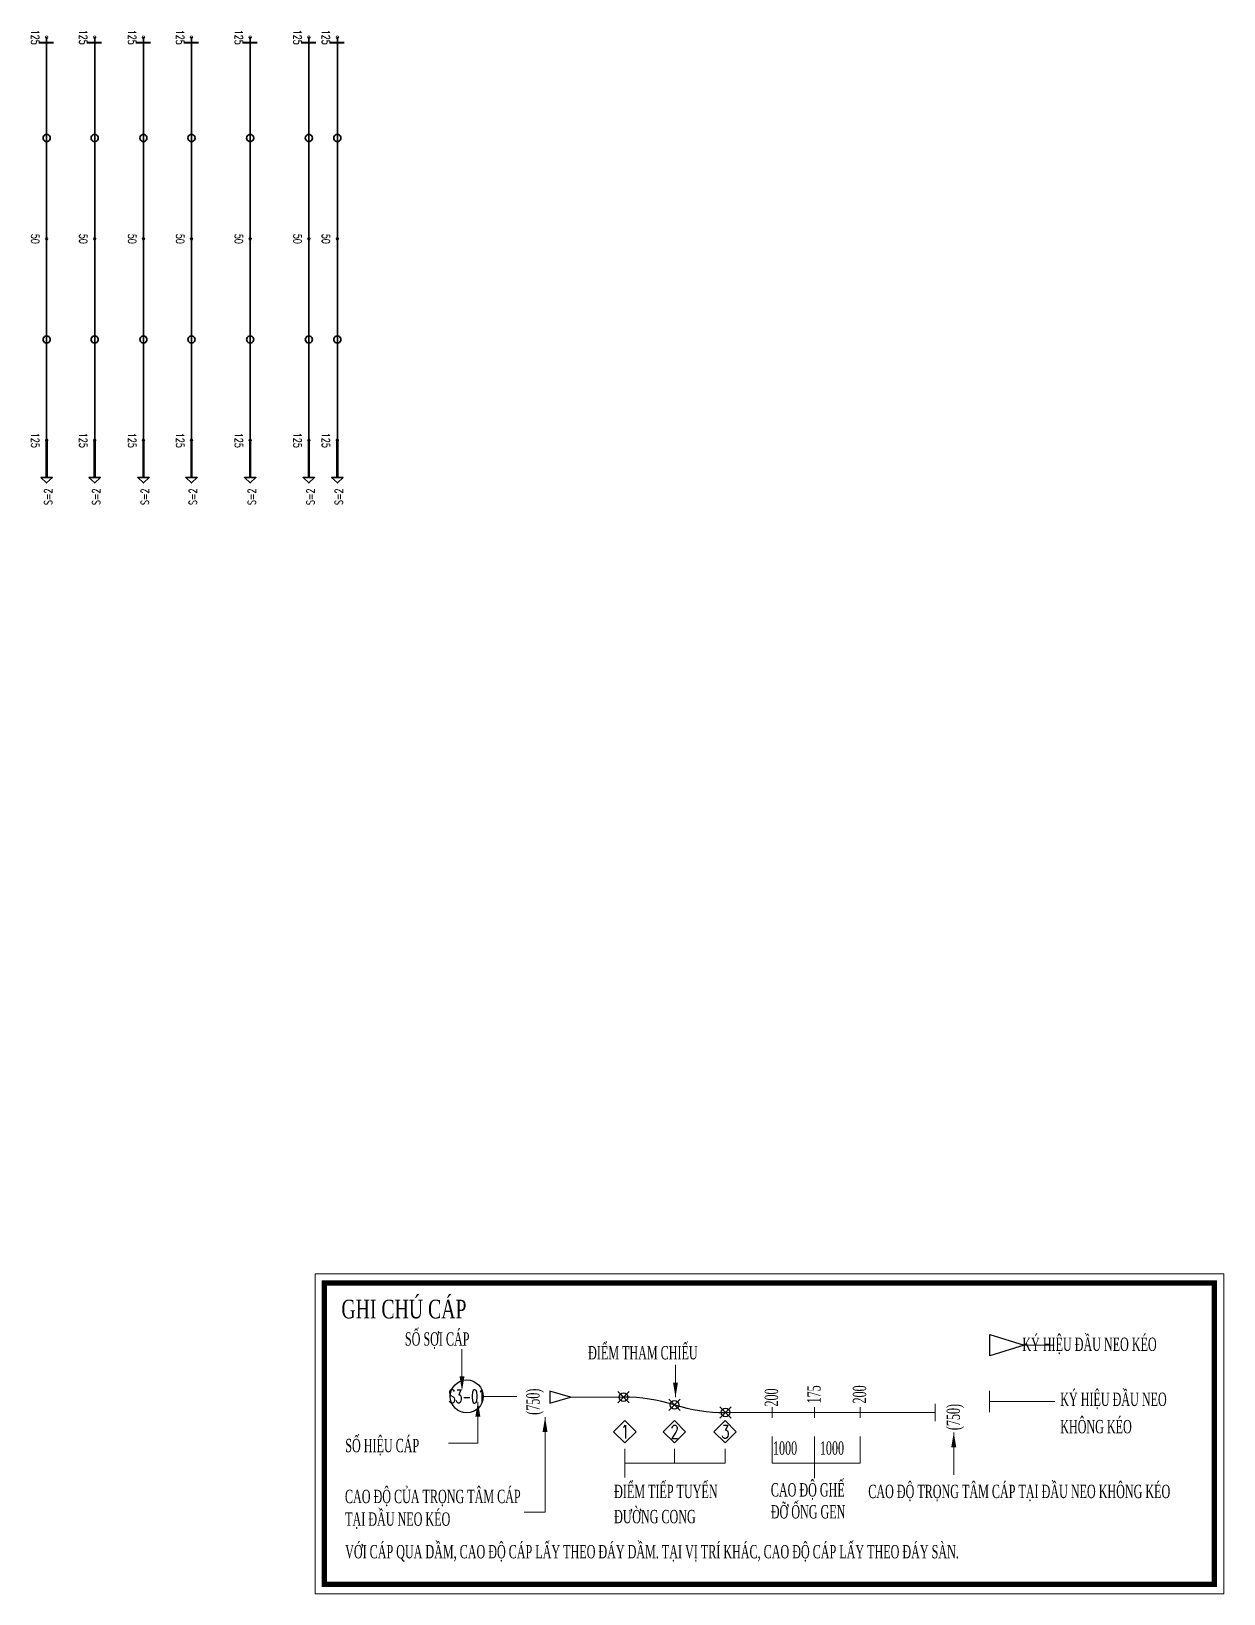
# Model space of a CAD drawing. Header units: millimetres. Extents: x 118516 to 587762, y -24154 to 43200.
# Drawn here: x 554247 to 587762, y -24154 to 19768 of the extents above; entities that cross this region are included whole.
import ezdxf
from ezdxf.enums import TextEntityAlignment as Align

# ---------------------------------------------------------------- set-up
doc = ezdxf.new("R2010")
doc.units = ezdxf.units.MM
doc.layers.get('0').update_dxf_attribs({"lineweight": 20})
for name, color, linetype, lineweight in [('8.TEXT', 7, 'Continuous', 20), ('a.LEADER', 8, 'Continuous', 15), ('NDC_S-ANNO', 7, 'Continuous', 20), ('NDC_S-TENDON', 6, 'Continuous', 35)]:
    doc.layers.add(name, color=color, linetype=linetype, lineweight=lineweight)
doc.layers.add('Current_plane_Column', color=7, linetype='Continuous', true_color=0x4b00ff)
for name, color, linetype in [('FREY_CHR', 7, 'Continuous'), ('FREY_TENDON', 6, 'Continuous'), ('LH', 7, 'Continuous'), ('PT-HORI', 6, 'Continuous'), ('PT-VERT', 6, 'Continuous')]:
    doc.layers.add(name, color=color, linetype=linetype)
doc.styles.add('NDC_ANNO', font='', dxfattribs={"width": 0.8})
doc.styles.add('T-NO', font='romans.shx', dxfattribs={"width": 0.8})
doc.styles.add('TM', font='romans.shx', dxfattribs={"width": 0.7})
doc.styles.add('Vnsimili', font='vntimeh.shx', dxfattribs={"width": 0.7})
doc.styles.get('NDC_ANNO').set_extended_font_data('Dotum')

# ---------------------------------------------------------------- blocks, each defined once
blk = doc.blocks.new('TDY')
at = {"layer": 'NDC_S-TENDON', "linetype": 'Continuous'}
for points, elevation in [([(45970, 10100, 20, 20, 0), (45950, 10134, 20, 20, 0), (45910, 10134, 20, 20, 0), (45890, 10100, 20, 20, 0), (45910, 10065, 20, 20, 0), (45950, 10065, 20, 20, 0)], 2875), ([(45970, 10100, 20, 20, 0), (45950, 10134, 20, 20, 0), (45910, 10134, 20, 20, 0), (45890, 10100, 20, 20, 0), (45910, 10065, 20, 20, 0), (45950, 10065, 20, 20, 0)], 2875), ([(47320, 10100, 20, 20, 0), (47300, 10134, 20, 20, 0), (47260, 10134, 20, 20, 0), (47240, 10100, 20, 20, 0), (47260, 10065, 20, 20, 0), (47300, 10065, 20, 20, 0)], 2875), ([(47320, 10100, 20, 20, 0), (47300, 10134, 20, 20, 0), (47260, 10134, 20, 20, 0), (47240, 10100, 20, 20, 0), (47260, 10065, 20, 20, 0), (47300, 10065, 20, 20, 0)], 2875), ([(48690, 10100, 20, 20, 0), (48670, 10134, 20, 20, 0), (48630, 10134, 20, 20, 0), (48610, 10100, 20, 20, 0), (48630, 10065, 20, 20, 0), (48670, 10065, 20, 20, 0)], 2875), ([(48690, 10100, 20, 20, 0), (48670, 10134, 20, 20, 0), (48630, 10134, 20, 20, 0), (48610, 10100, 20, 20, 0), (48630, 10065, 20, 20, 0), (48670, 10065, 20, 20, 0)], 2875), ([(50040, 10100, 20, 20, 0), (50020, 10134, 20, 20, 0), (49980, 10134, 20, 20, 0), (49960, 10100, 20, 20, 0), (49980, 10065, 20, 20, 0), (50020, 10065, 20, 20, 0)], 2875), ([(50040, 10100, 20, 20, 0), (50020, 10134, 20, 20, 0), (49980, 10134, 20, 20, 0), (49960, 10100, 20, 20, 0), (49980, 10065, 20, 20, 0), (50020, 10065, 20, 20, 0)], 2875), ([(51690, 10100, 20, 20, 0), (51670, 10134, 20, 20, 0), (51630, 10134, 20, 20, 0), (51610, 10100, 20, 20, 0), (51630, 10065, 20, 20, 0), (51670, 10065, 20, 20, 0)], 2875), ([(51690, 10100, 20, 20, 0), (51670, 10134, 20, 20, 0), (51630, 10134, 20, 20, 0), (51610, 10100, 20, 20, 0), (51630, 10065, 20, 20, 0), (51670, 10065, 20, 20, 0)], 2875), ([(53340, 10100, 20, 20, 0), (53320, 10134, 20, 20, 0), (53280, 10134, 20, 20, 0), (53260, 10100, 20, 20, 0), (53280, 10065, 20, 20, 0), (53320, 10065, 20, 20, 0)], 22), ([(53340, 10100, 20, 20, 0), (53320, 10134, 20, 20, 0), (53280, 10134, 20, 20, 0), (53260, 10100, 20, 20, 0), (53280, 10065, 20, 20, 0), (53320, 10065, 20, 20, 0)], 22), ([(54140, 10100, 20, 20, 0), (54120, 10134, 20, 20, 0), (54080, 10134, 20, 20, 0), (54060, 10100, 20, 20, 0), (54080, 10065, 20, 20, 0), (54120, 10065, 20, 20, 0)], 22), ([(54140, 10100, 20, 20, 0), (54120, 10134, 20, 20, 0), (54080, 10134, 20, 20, 0), (54060, 10100, 20, 20, 0), (54080, 10065, 20, 20, 0), (54120, 10065, 20, 20, 0)], 22), ([(45970, 4435, 20, 20, 0), (45950, 4469, 20, 20, 0), (45910, 4469, 20, 20, 0), (45890, 4435, 20, 20, 0), (45910, 4400, 20, 20, 0), (45950, 4400, 20, 20, 0)], 2800), ([(45970, 4435, 20, 20, 0), (45950, 4469, 20, 20, 0), (45910, 4469, 20, 20, 0), (45890, 4435, 20, 20, 0), (45910, 4400, 20, 20, 0), (45950, 4400, 20, 20, 0)], 2800), ([(47320, 4435, 20, 20, 0), (47300, 4469, 20, 20, 0), (47260, 4469, 20, 20, 0), (47240, 4435, 20, 20, 0), (47260, 4400, 20, 20, 0), (47300, 4400, 20, 20, 0)], 2800), ([(47320, 4435, 20, 20, 0), (47300, 4469, 20, 20, 0), (47260, 4469, 20, 20, 0), (47240, 4435, 20, 20, 0), (47260, 4400, 20, 20, 0), (47300, 4400, 20, 20, 0)], 2800), ([(48690, 4435, 20, 20, 0), (48670, 4469, 20, 20, 0), (48630, 4469, 20, 20, 0), (48610, 4435, 20, 20, 0), (48630, 4400, 20, 20, 0), (48670, 4400, 20, 20, 0)], 2800), ([(48690, 4435, 20, 20, 0), (48670, 4469, 20, 20, 0), (48630, 4469, 20, 20, 0), (48610, 4435, 20, 20, 0), (48630, 4400, 20, 20, 0), (48670, 4400, 20, 20, 0)], 2800), ([(50040, 4435, 20, 20, 0), (50020, 4469, 20, 20, 0), (49980, 4469, 20, 20, 0), (49960, 4435, 20, 20, 0), (49980, 4400, 20, 20, 0), (50020, 4400, 20, 20, 0)], 2800), ([(50040, 4435, 20, 20, 0), (50020, 4469, 20, 20, 0), (49980, 4469, 20, 20, 0), (49960, 4435, 20, 20, 0), (49980, 4400, 20, 20, 0), (50020, 4400, 20, 20, 0)], 2800), ([(51690, 4435, 20, 20, 0), (51670, 4469, 20, 20, 0), (51630, 4469, 20, 20, 0), (51610, 4435, 20, 20, 0), (51630, 4400, 20, 20, 0), (51670, 4400, 20, 20, 0)], 2800), ([(51690, 4435, 20, 20, 0), (51670, 4469, 20, 20, 0), (51630, 4469, 20, 20, 0), (51610, 4435, 20, 20, 0), (51630, 4400, 20, 20, 0), (51670, 4400, 20, 20, 0)], 2800), ([(53340, 4435, 20, 20, 0), (53320, 4469, 20, 20, 0), (53280, 4469, 20, 20, 0), (53260, 4435, 20, 20, 0), (53280, 4400, 20, 20, 0), (53320, 4400, 20, 20, 0)], -53), ([(53340, 4435, 20, 20, 0), (53320, 4469, 20, 20, 0), (53280, 4469, 20, 20, 0), (53260, 4435, 20, 20, 0), (53280, 4400, 20, 20, 0), (53320, 4400, 20, 20, 0)], -53), ([(54140, 4435, 20, 20, 0), (54120, 4469, 20, 20, 0), (54080, 4469, 20, 20, 0), (54060, 4435, 20, 20, 0), (54080, 4400, 20, 20, 0), (54120, 4400, 20, 20, 0)], -53), ([(54140, 4435, 20, 20, 0), (54120, 4469, 20, 20, 0), (54080, 4469, 20, 20, 0), (54060, 4435, 20, 20, 0), (54080, 4400, 20, 20, 0), (54120, 4400, 20, 20, 0)], -53), ([(45970, -1230, 20, 20, 0), (45950, -1195, 20, 20, 0), (45910, -1195, 20, 20, 0), (45890, -1230, 20, 20, 0), (45910, -1265, 20, 20, 0), (45950, -1265, 20, 20, 0)], 2875), ([(45970, -1230, 20, 20, 0), (45950, -1195, 20, 20, 0), (45910, -1195, 20, 20, 0), (45890, -1230, 20, 20, 0), (45910, -1265, 20, 20, 0), (45950, -1265, 20, 20, 0)], 2875), ([(47320, -1230, 20, 20, 0), (47300, -1195, 20, 20, 0), (47260, -1195, 20, 20, 0), (47240, -1230, 20, 20, 0), (47260, -1265, 20, 20, 0), (47300, -1265, 20, 20, 0)], 2875), ([(47320, -1230, 20, 20, 0), (47300, -1195, 20, 20, 0), (47260, -1195, 20, 20, 0), (47240, -1230, 20, 20, 0), (47260, -1265, 20, 20, 0), (47300, -1265, 20, 20, 0)], 2875), ([(48690, -1230, 20, 20, 0), (48670, -1195, 20, 20, 0), (48630, -1195, 20, 20, 0), (48610, -1230, 20, 20, 0), (48630, -1265, 20, 20, 0), (48670, -1265, 20, 20, 0)], 2875), ([(48690, -1230, 20, 20, 0), (48670, -1195, 20, 20, 0), (48630, -1195, 20, 20, 0), (48610, -1230, 20, 20, 0), (48630, -1265, 20, 20, 0), (48670, -1265, 20, 20, 0)], 2875), ([(50040, -1230, 20, 20, 0), (50020, -1195, 20, 20, 0), (49980, -1195, 20, 20, 0), (49960, -1230, 20, 20, 0), (49980, -1265, 20, 20, 0), (50020, -1265, 20, 20, 0)], 2875), ([(50040, -1230, 20, 20, 0), (50020, -1195, 20, 20, 0), (49980, -1195, 20, 20, 0), (49960, -1230, 20, 20, 0), (49980, -1265, 20, 20, 0), (50020, -1265, 20, 20, 0)], 2875), ([(51690, -1230, 20, 20, 0), (51670, -1195, 20, 20, 0), (51630, -1195, 20, 20, 0), (51610, -1230, 20, 20, 0), (51630, -1265, 20, 20, 0), (51670, -1265, 20, 20, 0)], 2875), ([(51690, -1230, 20, 20, 0), (51670, -1195, 20, 20, 0), (51630, -1195, 20, 20, 0), (51610, -1230, 20, 20, 0), (51630, -1265, 20, 20, 0), (51670, -1265, 20, 20, 0)], 2875), ([(53340, -1230, 20, 20, 0), (53320, -1195, 20, 20, 0), (53280, -1195, 20, 20, 0), (53260, -1230, 20, 20, 0), (53280, -1265, 20, 20, 0), (53320, -1265, 20, 20, 0)], 22), ([(53340, -1230, 20, 20, 0), (53320, -1195, 20, 20, 0), (53280, -1195, 20, 20, 0), (53260, -1230, 20, 20, 0), (53280, -1265, 20, 20, 0), (53320, -1265, 20, 20, 0)], 22), ([(54140, -1230, 20, 20, 0), (54120, -1195, 20, 20, 0), (54080, -1195, 20, 20, 0), (54060, -1230, 20, 20, 0), (54080, -1265, 20, 20, 0), (54120, -1265, 20, 20, 0)], 22), ([(54140, -1230, 20, 20, 0), (54120, -1195, 20, 20, 0), (54080, -1195, 20, 20, 0), (54060, -1230, 20, 20, 0), (54080, -1265, 20, 20, 0), (54120, -1265, 20, 20, 0)], 22)]:
    blk.add_lwpolyline(points, format="xyseb", close=True, dxfattribs=dict(at, elevation=elevation))
for points, elevation in [([(46130, 9950, 60, 60, 0), (45730, 9950, 60, 60, 0)], 2875), ([(47480, 9950, 60, 60, 0), (47080, 9950, 60, 60, 0)], 2875), ([(48850, 9950, 60, 60, 0), (48450, 9950, 60, 60, 0)], 2875), ([(50200, 9950, 60, 60, 0), (49800, 9950, 60, 60, 0)], 2875), ([(51850, 9950, 60, 60, 0), (51450, 9950, 60, 60, 0)], 2875), ([(53500, 9950, 60, 60, 0), (53100, 9950, 60, 60, 0)], 22), ([(54300, 9950, 60, 60, 0), (53900, 9950, 60, 60, 0)], 22)]:
    blk.add_lwpolyline(points, format="xyseb", dxfattribs=dict(at, elevation=elevation))
for points, elevation in [([(45930, 7167), (45960, 7172), (45988, 7186), (46010, 7208), (46025, 7236), (46030, 7267), (46025, 7298), (46010, 7326), (45988, 7348), (45960, 7362), (45930, 7367), (45899, 7362), (45871, 7348), (45849, 7326), (45834, 7298), (45830, 7267), (45834, 7236), (45849, 7208), (45871, 7186), (45899, 7172), (45930, 7167)], 2832), ([(47280, 7167), (47310, 7172), (47338, 7186), (47360, 7208), (47375, 7236), (47380, 7267), (47375, 7298), (47360, 7326), (47338, 7348), (47310, 7362), (47280, 7367), (47249, 7362), (47221, 7348), (47199, 7326), (47184, 7298), (47180, 7267), (47184, 7236), (47199, 7208), (47221, 7186), (47249, 7172), (47280, 7167)], 2832), ([(48650, 7167), (48681, 7172), (48709, 7186), (48731, 7208), (48745, 7236), (48750, 7267), (48745, 7298), (48731, 7326), (48709, 7348), (48681, 7362), (48650, 7367), (48619, 7362), (48591, 7348), (48569, 7326), (48555, 7298), (48550, 7267), (48555, 7236), (48569, 7208), (48591, 7186), (48619, 7172), (48650, 7167)], 2832), ([(50000, 7167), (50031, 7172), (50059, 7186), (50081, 7208), (50095, 7236), (50100, 7267), (50095, 7298), (50081, 7326), (50059, 7348), (50031, 7362), (50000, 7367), (49969, 7362), (49941, 7348), (49919, 7326), (49905, 7298), (49900, 7267), (49905, 7236), (49919, 7208), (49941, 7186), (49969, 7172), (50000, 7167)], 2832), ([(51650, 7167), (51681, 7172), (51709, 7186), (51731, 7208), (51745, 7236), (51750, 7267), (51745, 7298), (51731, 7326), (51709, 7348), (51681, 7362), (51650, 7367), (51619, 7362), (51591, 7348), (51569, 7326), (51555, 7298), (51550, 7267), (51555, 7236), (51569, 7208), (51591, 7186), (51619, 7172), (51650, 7167)], 2832), ([(53300, 7167), (53331, 7172), (53359, 7186), (53381, 7208), (53395, 7236), (53400, 7267), (53395, 7298), (53381, 7326), (53359, 7348), (53331, 7362), (53300, 7367), (53269, 7362), (53241, 7348), (53219, 7326), (53205, 7298), (53200, 7267), (53205, 7236), (53219, 7208), (53241, 7186), (53269, 7172), (53300, 7167)], -21), ([(54100, 7167), (54131, 7172), (54159, 7186), (54181, 7208), (54195, 7236), (54200, 7267), (54195, 7298), (54181, 7326), (54159, 7348), (54131, 7362), (54100, 7367), (54069, 7362), (54041, 7348), (54019, 7326), (54005, 7298), (54000, 7267), (54005, 7236), (54019, 7208), (54041, 7186), (54069, 7172), (54100, 7167)], -21), ([(45930, 1502), (45960, 1507), (45988, 1521), (46010, 1543), (46025, 1571), (46030, 1602), (46025, 1633), (46010, 1661), (45988, 1683), (45960, 1697), (45930, 1702), (45899, 1697), (45871, 1683), (45849, 1661), (45834, 1633), (45830, 1602), (45834, 1571), (45849, 1543), (45871, 1521), (45899, 1507), (45930, 1502)], 2832), ([(47280, 1502), (47310, 1507), (47338, 1521), (47360, 1543), (47375, 1571), (47380, 1602), (47375, 1633), (47360, 1661), (47338, 1683), (47310, 1697), (47280, 1702), (47249, 1697), (47221, 1683), (47199, 1661), (47184, 1633), (47180, 1602), (47184, 1571), (47199, 1543), (47221, 1521), (47249, 1507), (47280, 1502)], 2832), ([(48650, 1502), (48681, 1507), (48709, 1521), (48731, 1543), (48745, 1571), (48750, 1602), (48745, 1633), (48731, 1661), (48709, 1683), (48681, 1697), (48650, 1702), (48619, 1697), (48591, 1683), (48569, 1661), (48555, 1633), (48550, 1602), (48555, 1571), (48569, 1543), (48591, 1521), (48619, 1507), (48650, 1502)], 2832), ([(50000, 1502), (50031, 1507), (50059, 1521), (50081, 1543), (50095, 1571), (50100, 1602), (50095, 1633), (50081, 1661), (50059, 1683), (50031, 1697), (50000, 1702), (49969, 1697), (49941, 1683), (49919, 1661), (49905, 1633), (49900, 1602), (49905, 1571), (49919, 1543), (49941, 1521), (49969, 1507), (50000, 1502)], 2832), ([(51650, 1502), (51681, 1507), (51709, 1521), (51731, 1543), (51745, 1571), (51750, 1602), (51745, 1633), (51731, 1661), (51709, 1683), (51681, 1697), (51650, 1702), (51619, 1697), (51591, 1683), (51569, 1661), (51555, 1633), (51550, 1602), (51555, 1571), (51569, 1543), (51591, 1521), (51619, 1507), (51650, 1502)], 2832), ([(53300, 1502), (53331, 1507), (53359, 1521), (53381, 1543), (53395, 1571), (53400, 1602), (53395, 1633), (53381, 1661), (53359, 1683), (53331, 1697), (53300, 1702), (53269, 1697), (53241, 1683), (53219, 1661), (53205, 1633), (53200, 1602), (53205, 1571), (53219, 1543), (53241, 1521), (53269, 1507), (53300, 1502)], -21), ([(54100, 1502), (54131, 1507), (54159, 1521), (54181, 1543), (54195, 1571), (54200, 1602), (54195, 1633), (54181, 1661), (54159, 1683), (54131, 1697), (54100, 1702), (54069, 1697), (54041, 1683), (54019, 1661), (54005, 1633), (54000, 1602), (54005, 1571), (54019, 1543), (54041, 1521), (54069, 1507), (54100, 1502)], -21), ([(45918, -1230), (45918, -2280), (45768, -2280), (45930, -2430), (46092, -2280), (45942, -2280), (45942, -1230)], 2875), ([(47268, -1230), (47268, -2280), (47118, -2280), (47280, -2430), (47442, -2280), (47292, -2280), (47292, -1230)], 2875), ([(48638, -1230), (48638, -2280), (48488, -2280), (48650, -2430), (48812, -2280), (48662, -2280), (48662, -1230)], 2875), ([(49988, -1230), (49988, -2280), (49838, -2280), (50000, -2430), (50162, -2280), (50012, -2280), (50012, -1230)], 2875), ([(51638, -1230), (51638, -2280), (51488, -2280), (51650, -2430), (51812, -2280), (51662, -2280), (51662, -1230)], 2875), ([(53288, -1230), (53288, -2280), (53138, -2280), (53300, -2430), (53462, -2280), (53312, -2280), (53312, -1230)], 22), ([(54088, -1230), (54088, -2280), (53938, -2280), (54100, -2430), (54262, -2280), (54112, -2280), (54112, -1230)], 22)]:
    blk.add_lwpolyline(points, close=True, dxfattribs=dict(at, elevation=elevation))
for points in [[(45930, -1230, -47), (45930, 255, -3), (45930, 280, 2862), (45930, 1036, 2845), (45930, 1885, 2825), (45930, 2735, 2811), (45930, 3585, 2803), (45930, 4435, 2800), (45930, 5284, 2803), (45930, 6134, 2811), (45930, 6984, 2825), (45930, 7834, 2845), (45930, 8589, 2862), (45930, 9344, 2872), (45930, 10100, 2875)], [(47280, -1230, -47), (47280, 255, -3), (47280, 280, 2862), (47280, 1036, 2845), (47280, 1885, 2825), (47280, 2735, 2811), (47280, 3585, 2803), (47280, 4435, 2800), (47280, 5284, 2803), (47280, 6134, 2811), (47280, 6984, 2825), (47280, 7834, 2845), (47280, 8589, 2862), (47280, 9344, 2872), (47280, 10100, 2875)], [(48650, -1230, -47), (48650, 255, -3), (48650, 280, 2862), (48650, 1036, 2845), (48650, 1885, 2825), (48650, 2735, 2811), (48650, 3585, 2803), (48650, 4435, 2800), (48650, 5284, 2803), (48650, 6134, 2811), (48650, 6984, 2825), (48650, 7834, 2845), (48650, 8589, 2862), (48650, 9344, 2872), (48650, 10100, 2875)], [(50000, -1230, -47), (50000, 255, -3), (50000, 280, 2862), (50000, 1036, 2845), (50000, 1885, 2825), (50000, 2735, 2811), (50000, 3585, 2803), (50000, 4435, 2800), (50000, 5284, 2803), (50000, 6134, 2811), (50000, 6984, 2825), (50000, 7834, 2845), (50000, 8589, 2862), (50000, 9344, 2872), (50000, 10100, 2875)], [(51650, -1230, 0), (51650, 255, -3), (51650, 280, 2862), (51650, 1036, 2845), (51650, 1885, 2825), (51650, 2735, 2811), (51650, 3585, 2803), (51650, 4435, 2800), (51650, 5284, 2803), (51650, 6134, 2811), (51650, 6984, 2825), (51650, 7834, 2845), (51650, 8589, 2862), (51650, 9344, 2872), (51650, 10100, 2875)], [(53300, -1230, -2853), (53300, 255, -2857), (53300, 280, 8), (53300, 1036, -8), (53300, 1885, -28), (53300, 2735, -42), (53300, 3585, -51), (53300, 4435, -53), (53300, 5284, -51), (53300, 6134, -42), (53300, 6984, -28), (53300, 7834, -8), (53300, 8589, 8), (53300, 9344, 18), (53300, 10100, 22)], [(54100, -1230, -2853), (54100, 255, -2857), (54100, 280, 8), (54100, 1036, -8), (54100, 1885, -28), (54100, 2735, -42), (54100, 3585, -51), (54100, 4435, -53), (54100, 5284, -51), (54100, 6134, -42), (54100, 6984, -28), (54100, 7834, -8), (54100, 8589, 8), (54100, 9344, 18), (54100, 10100, 22)]]:
    blk.add_polyline3d(points, dxfattribs=at)
at = {"layer": 'NDC_S-ANNO', "linetype": 'Continuous', "char_height": 225, "attachment_point": 5, "line_spacing_factor": 0.75, "style": 'NDC_ANNO'}
for s, insert, rotation in [('\\FSTANDARD.shx;125', (45610, 10100, 2875), 270), ('\\FSTANDARD.shx;125', (46960, 10100, 2875), 270), ('\\FSTANDARD.shx;125', (48330, 10100, 2875), 270), ('\\FSTANDARD.shx;125', (49680, 10100, 2875), 270), ('\\FSTANDARD.shx;125', (51330, 10100, 2875), 270), ('\\FSTANDARD.shx;125', (52980, 10100, 22), 270), ('\\FSTANDARD.shx;125', (53780, 10100, 22), 270), ('\\FSTANDARD.shx;50', (45610, 4435, 2800), 270), ('\\FSTANDARD.shx;50', (46960, 4435, 2800), 270), ('\\FSTANDARD.shx;50', (48330, 4435, 2800), 270), ('\\FSTANDARD.shx;50', (49680, 4435, 2800), 270), ('\\FSTANDARD.shx;50', (51330, 4435, 2800), 270), ('\\FSTANDARD.shx;50', (52980, 4435, -53), 270), ('\\FSTANDARD.shx;50', (53780, 4435, -53), 270), ('\\FSTANDARD.shx;125', (45610, -1230, -47), 270), ('\\FSTANDARD.shx;125', (46960, -1230, -47), 270), ('\\FSTANDARD.shx;125', (48330, -1230, -47), 270), ('\\FSTANDARD.shx;125', (49680, -1230, -47), 270), ('\\FSTANDARD.shx;125', (51330, -1230), 270), ('\\FSTANDARD.shx;125', (52980, -1230, -2853), 270), ('\\FSTANDARD.shx;125', (53780, -1230, -2853), 270), ('\\FSTANDARD.shx;S=2', (45972, -2817, 78), 90), ('\\FSTANDARD.shx;S=2', (47322, -2817, 78), 90), ('\\FSTANDARD.shx;S=2', (48692, -2817, 78), 90), ('\\FSTANDARD.shx;S=2', (50042, -2817, 78), 90), ('\\FSTANDARD.shx;S=2', (51693, -2817, 125), 90), ('\\FSTANDARD.shx;S=2', (53343, -2817, -2728), 90), ('\\FSTANDARD.shx;S=2', (54143, -2817, -2728), 90)]:
    blk.add_mtext(s, dxfattribs=dict(at, insert=insert, rotation=rotation))
blk = doc.blocks.new('gcc')
at = {"color": 7, "ltscale": 250}
blk.add_lwpolyline([(421498, -404404), (452145, -404404), (452145, -415195), (421498, -415195)], close=True, dxfattribs=at)
at = {"color": 7, "ltscale": 250, "const_width": 180}
blk.add_lwpolyline([(421811, -404717), (451832, -404717), (451832, -414882), (421811, -414882)], close=True, dxfattribs=at)
at = {"layer": 'a.LEADER', "color": 4, "ltscale": 2}
blk.add_line((445410, -406809), (446425, -406809), dxfattribs=at)
at = {"layer": 'a.LEADER', "color": 9, "linetype": 'Continuous'}
for p, q in [((426454, -407856), (426454, -406943)), ((433655, -408568), (433655, -407478)), ((426990, -408720), (426990, -410111)), ((428308, -408538), (427172, -408538)), ((429256, -409238), (429256, -412447)), ((436919, -410785), (436919, -409894)), ((438344, -411294), (438344, -409894)), ((439883, -410785), (439883, -409894)), ((443040, -409756), (443040, -411180)), ((425995, -410111), (426990, -410111)), ((431945, -410308), (431945, -411277)), ((433616, -410308), (433616, -410785)), ((435325, -410308), (435325, -410785)), ((431945, -410785), (435325, -410785)), ((436919, -410785), (439883, -410785)), ((429256, -412447), (428546, -412447))]:
    blk.add_line(p, q, dxfattribs=at)
at = {"layer": 'a.LEADER'}
for p, q in [((432091, -408754), (431709, -408372)), ((431709, -408754), (432091, -408372)), ((433810, -409013), (433429, -408631)), ((433429, -409013), (433810, -408631)), ((435530, -409272), (435148, -408890)), ((435148, -409272), (435530, -408890))]:
    blk.add_line(p, q, dxfattribs=at)
at = {"layer": 'a.LEADER', "color": 4, "ltscale": 150, "extrusion": (-0.037273, 1.4712e-13, 0.999305)}
blk.add_line((444242, -409065, -57), (444242, -408345, -57), dxfattribs=at)
at = {"layer": 'a.LEADER', "color": 4, "linetype": 'Continuous'}
for p, q in [((430115, -408563), (431900, -408563)), ((435339, -409081), (442418, -409081))]:
    blk.add_line(p, q, dxfattribs=at)
at = {"layer": 'a.LEADER', "linetype": 'Continuous'}
for p, q in [((436919, -409261), (436919, -408901)), ((438344, -409261), (438344, -408901)), ((439883, -409261), (439883, -408901))]:
    blk.add_line(p, q, dxfattribs=at)
at = {"layer": 'a.LEADER', "color": 4}
blk.add_line((442418, -408788), (442418, -409375), dxfattribs=at)
at = {"layer": 'a.LEADER', "color": 4, "ltscale": 2, "extrusion": (-0.037273, 1.4712e-13, 0.999305)}
blk.add_line((444258, -408705), (446451, -408705, 98), dxfattribs=at)
at = {"layer": 'FREY_CHR'}
for centre in [(431900, -408563), (433619, -408822), (435339, -409081)]:
    blk.add_circle(centre, 144, dxfattribs=at)
at = {"layer": 'FREY_TENDON', "color": 4, "ltscale": 150}
blk.add_lwpolyline([(444258, -406449), (445410, -406809), (444258, -407169)], close=True, dxfattribs=at)
at = {"layer": 'LH', "color": 9, "linetype": 'Continuous'}
for points in [[(431945, -410106), (432323, -409728), (431945, -409349), (431566, -409728)], [(433616, -410106), (433995, -409728), (433616, -409349), (433238, -409728)], [(435325, -410106), (435704, -409728), (435325, -409349), (434947, -409728)]]:
    blk.add_lwpolyline(points, close=True, dxfattribs=at)
blk.add_circle((426615, -408538), 557, dxfattribs=at)
for points in [[(426537, -407856), (426371, -407856), (426454, -408353)], [(433738, -408072), (433572, -408072), (433655, -408568)], [(426907, -409217), (427072, -409217), (426990, -408720)], [(429173, -409734), (429338, -409734), (429256, -409238)], [(442957, -410252), (443123, -410252), (443040, -409756)]]:
    blk.add_solid(points, dxfattribs=at)
at = {"layer": 'PT-HORI', "color": 4, "linetype": 'Continuous'}
for centre, start, end in [((431900, -414399), 72.8686, 90), ((435339, -403245), 252.8686, 270)]:
    blk.add_arc(centre, 5836, start, end, dxfattribs=at)
at = {"layer": 'PT-VERT', "color": 4}
blk.add_lwpolyline([(429420, -408361), (429420, -408766), (430115, -408563)], close=True, dxfattribs=at)
at = {"layer": '8.TEXT', "color": 7, "style": 'Vnsimili'}
for s, height, width, p in [('ghi chó c¸p', 629.97, 0.7, (422386, -405907)), ('sè sîi c¸p', 450, 0.6, (424530, -406826)), ('®iÓm tham chiÕu', 450, 0.6, (430708, -407290)), ('              ký hiÖu ®Çu neo kÐo', 450, 0.6, (443925, -407004)), ('ký hiÖu ®Çu neo', 450, 0.6, (446630, -408860)), ('kh«ng KÐO', 450, 0.6, (446630, -409782)), ('sè hiÖu c¸p', 450, 0.6, (422518, -410420)), ('1000', 450, 0.6, (436942, -410505)), ('1000', 450, 0.6, (438524, -410505)), ('cao ®é cña träng t©m c¸p ', 450, 0.6, (422508, -412138)), ('®iÓm tiÕp tuyÕn ', 450, 0.6, (431585, -411969)), ('cao ®é ghÕ', 450, 0.6, (436870, -411915)), ('cao ®é träng t©m c¸p t¹i ®Çu neo kh«ng kÐo', 450, 0.6, (440157, -411968)), ('®ì èng gen', 450, 0.6, (436870, -412656)), ('t¹i ®Çu neo kÐo', 450, 0.6, (422514, -412901)), ('®\xadêng cong', 450, 0.6, (431585, -412817)), ('víi c¸p qua dÇm, cao ®é c¸p lÊy theo ®¸y dÇm. t¹i vÞ trÝ kh¸c, cao ®é c¸p lÊy theo ®¸y sµn.', 450, 0.6, (422514, -414001))]:
    blk.add_text(s, height=height, dxfattribs=dict(at, width=width)).set_placement(p)
at = {"layer": '8.TEXT', "color": 7, "linetype": 'Continuous', "style": 'T-NO', "width": 0.6}
blk.add_text('S3-01', height=450, dxfattribs=at).set_placement((426615, -408538), align=Align.MIDDLE)
at = {"layer": '8.TEXT', "color": 7, "style": 'Vnsimili', "width": 0.6}
for s, p in [('(750)', (429072, -409159)), ('200', (437113, -408880)), ('175', (438546, -408777)), ('200', (440085, -408777)), ('(750)', (443248, -409677))]:
    blk.add_text(s, height=450, rotation=90, dxfattribs=at).set_placement(p)
at = {"layer": '8.TEXT', "color": 7, "ltscale": 150, "style": 'TM', "width": 0.7}
for s, p in [('1', (431956, -409731)), ('2', (433628, -409731)), ('3', (435337, -409731))]:
    blk.add_text(s, height=450, dxfattribs=at).set_placement(p, align=Align.MIDDLE_CENTER)

msp = doc.modelspace()

# ---------------------------------------------------------------- block references
at = {"layer": '8.TEXT', "xscale": 0.8333333333333341, "yscale": 0.8333333333333341, "zscale": 0.8333333333333341}
msp.add_blockref('gcc', (210974.4, 321842.2), dxfattribs=at)
at = {"layer": 'Current_plane_Column'}
msp.add_blockref('TDY', (508750, 9500), dxfattribs=at)

doc.saveas('drawing.dxf')
